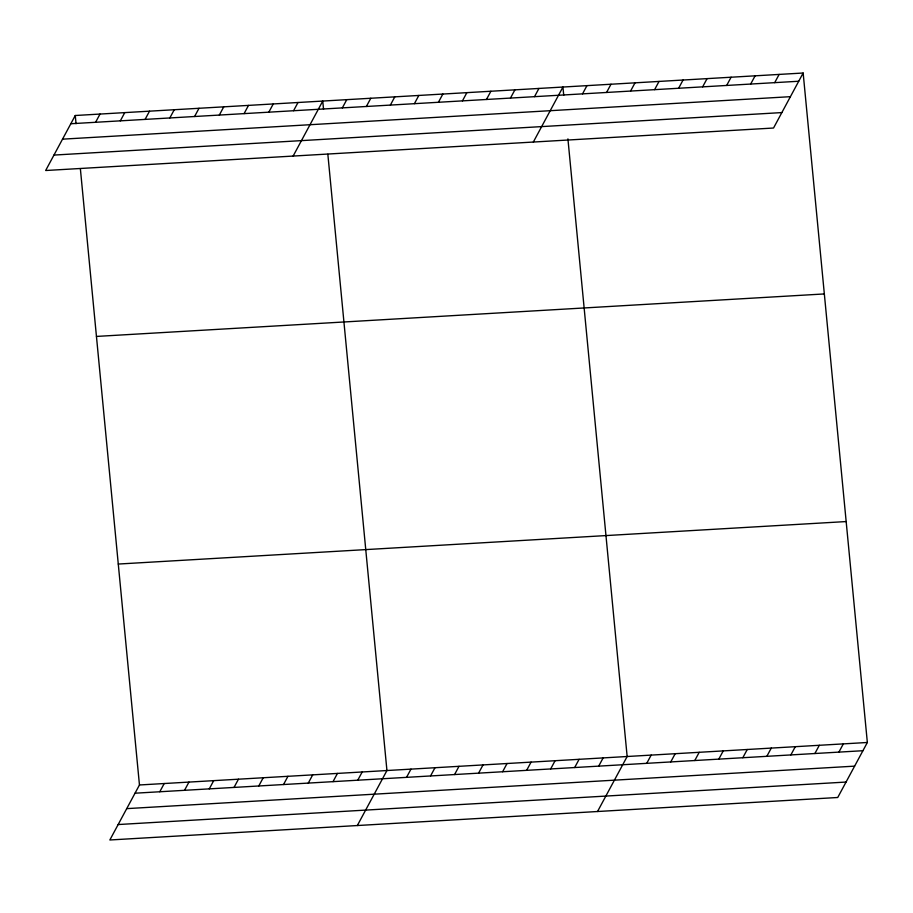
<?xml version="1.0" encoding="UTF-8"?>
<svg xmlns="http://www.w3.org/2000/svg" width="913" height="913" viewBox="0 0 913 913"><rect width="100%" height="100%" fill="white"/><g stroke="black" fill="none" stroke-linecap="round" stroke-linejoin="round"><path stroke-width="1.37" d="M75.265 115.506L45.65 170.514L773.539 128.025L803.155 73.017L75.265 115.506L76.053 123.689M95.591 122.285L100.008 114.068M120.333 120.847L124.761 112.619M145.087 119.398L149.504 111.181M169.829 117.948L174.257 109.731M194.583 116.51L199.011 108.282M219.325 115.061L223.753 106.844M244.079 113.623L248.507 105.394M268.821 112.173L273.249 103.956M293.575 110.724L298.003 102.507M293.13 156.066L322.746 101.069L323.533 109.24M342.341 107.882L346.769 99.665M366.364 106.479L370.792 98.262M390.376 105.075L394.804 96.858M414.399 103.671L418.827 95.454M438.423 102.279L442.851 94.05M462.446 100.875L466.874 92.647M486.458 99.471L490.886 91.254M80.367 168.7L139.461 784.975L109.845 839.983L837.735 797.494L867.35 742.486L803.155 73.017M510.481 98.068L514.909 89.851M159.786 791.754L164.214 783.537M534.504 96.664L538.932 88.447M533.34 142.04L562.944 87.043L563.732 95.226M184.529 790.316L188.957 782.087M582.54 93.856L586.968 85.639M209.282 788.866L213.71 780.649M606.563 92.464L610.991 84.236M234.025 787.417L238.453 779.2M630.586 91.06L635.014 82.832M258.778 785.979L263.206 777.75M654.61 89.657L659.026 81.428M283.521 784.529L287.949 776.312M678.621 88.253L683.05 80.036M308.274 783.092L312.703 774.863M702.645 86.849L707.073 78.632M333.017 781.642L337.445 773.425M726.668 85.445L731.096 77.228M357.77 780.193L362.199 771.976M750.68 84.042L755.108 75.825M357.325 825.535L386.941 770.538L327.847 154.251M774.703 82.649L779.131 74.421M406.536 777.351L410.964 769.134M430.559 775.947L434.987 767.73M454.583 774.544L458.999 766.327M478.595 773.14L483.023 764.923M502.618 771.747L507.046 763.519M526.641 770.344L531.069 762.115M550.665 768.94L555.081 760.723M574.676 767.536L579.104 759.319M598.7 766.133L603.128 757.916M597.536 811.509L627.151 756.512L567.92 138.867M646.746 763.325L651.163 755.108M670.758 761.933L675.186 753.704M694.782 760.529L699.21 752.301M718.805 759.125L723.233 750.908M742.817 757.722L747.245 749.505M766.84 756.318L771.268 748.101M790.863 754.914L795.291 746.697M814.887 753.51L819.315 745.293M838.899 752.118L843.327 743.89M70.837 123.734L798.727 81.246M62.529 139.164L790.418 96.675M53.958 155.073L781.848 112.584M96.447 336.429L824.336 293.94M118.279 564.051L846.168 521.563M139.461 784.975L867.35 742.486M135.033 793.203L862.922 750.714M126.724 808.633L854.614 766.144M118.165 824.542L846.043 782.053"/></g></svg>
